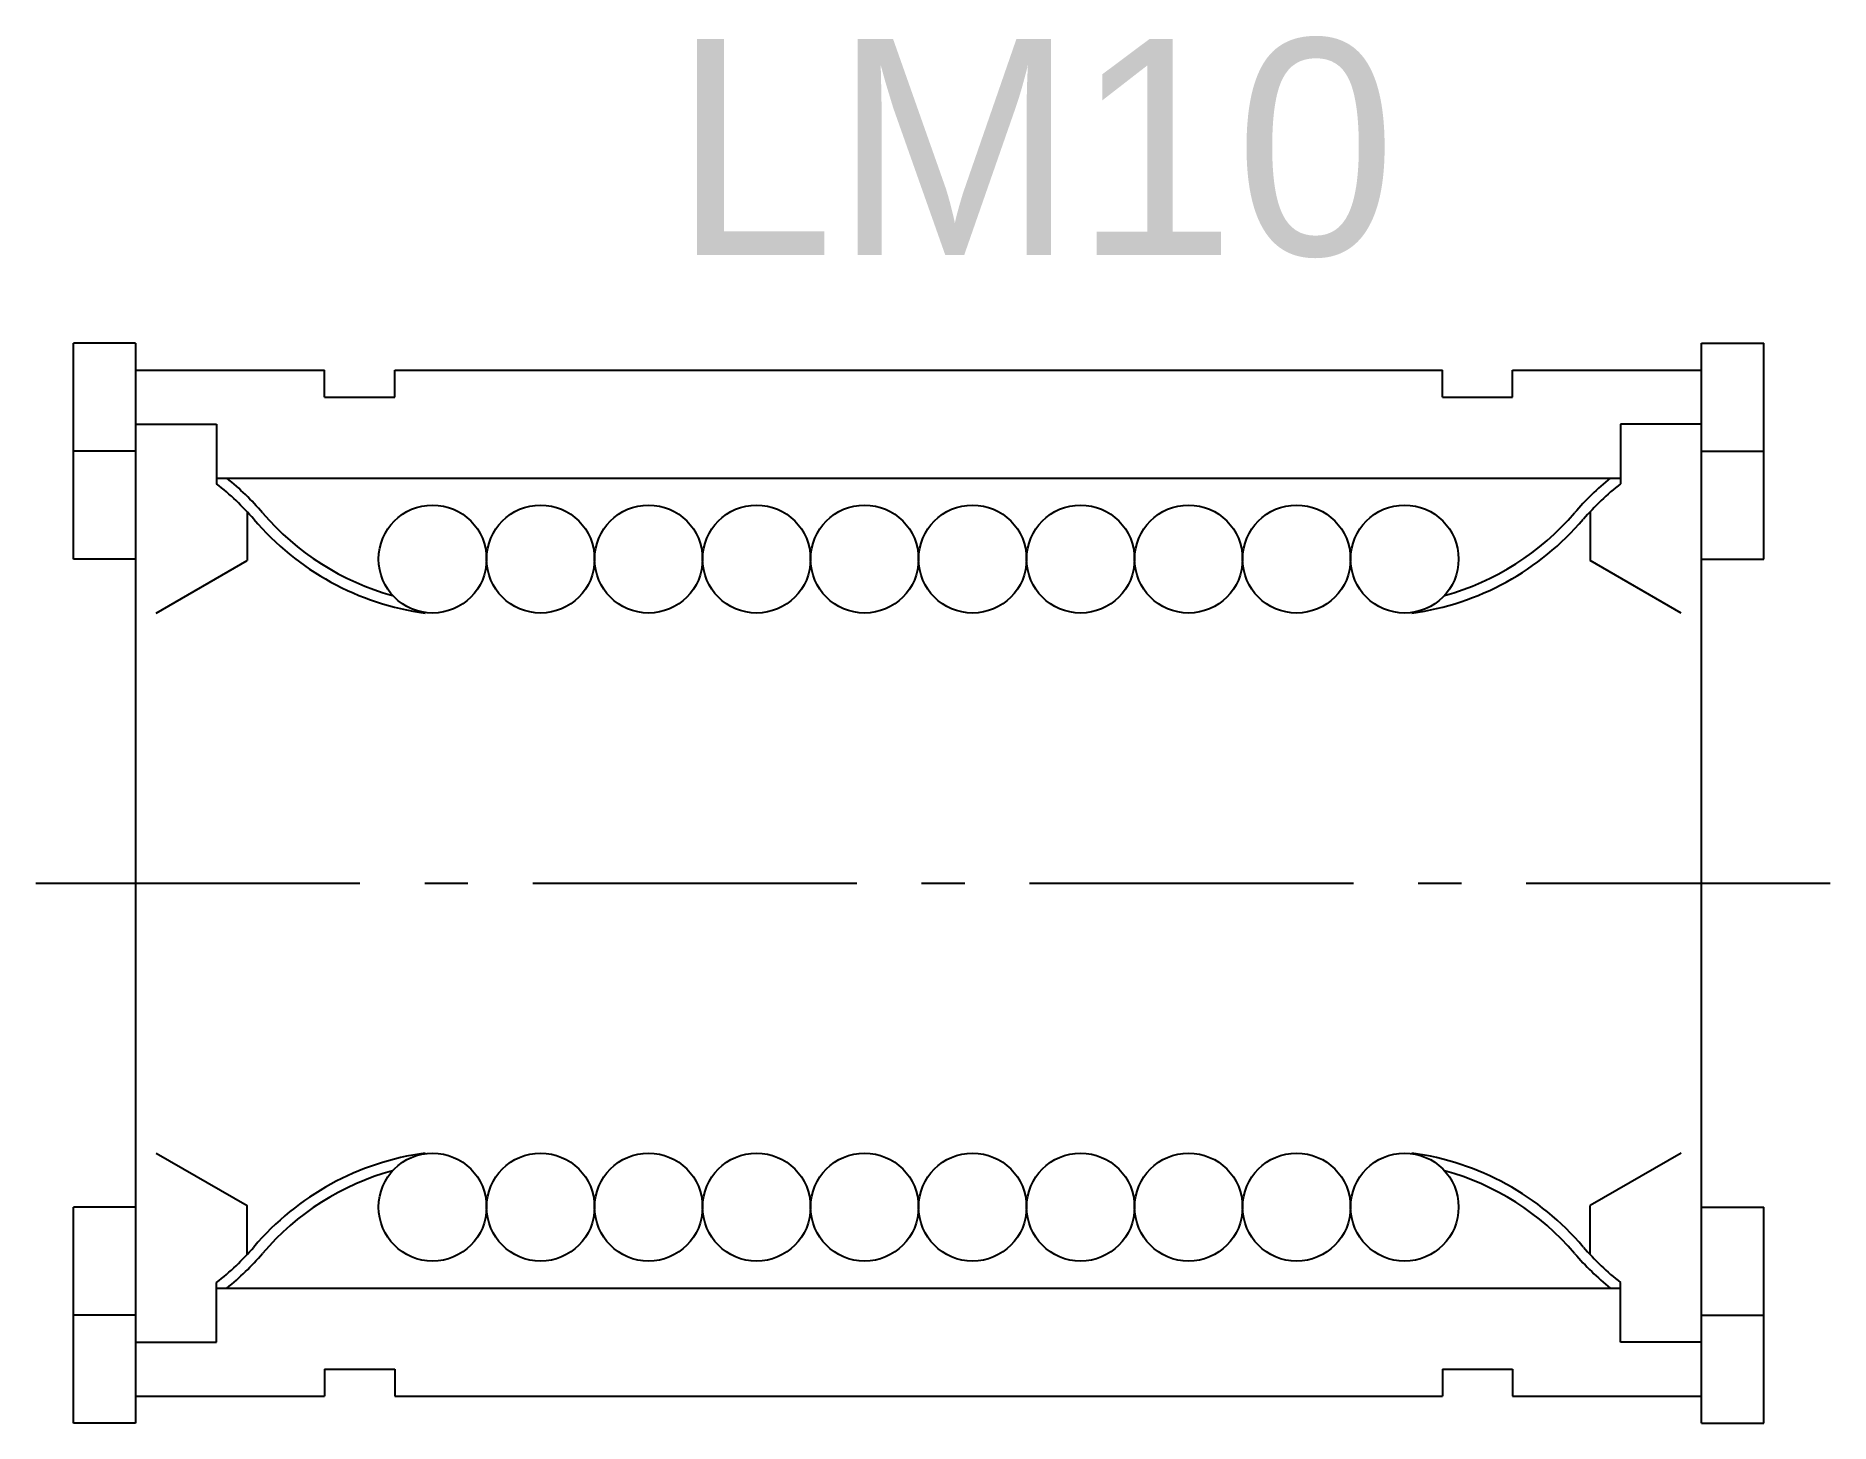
# Model space of a CAD drawing. Extents: x 111.5 to 144.7, y 82.8 to 108.4.
import ezdxf

# ---------------------------------------------------------------- set-up
doc = ezdxf.new("R2010")
doc.units = 0
doc.header["$MEASUREMENT"] = 0
doc.linetypes.add('SCENTER', pattern=[9.2, 6, -1.2, 0.8, -1.2])
for name, color, linetype in [('CON', 2, 'CONTINUOUS'), ('SCEN', 1, 'SCENTER'), ('UTI', 7, 'CONTINUOUS')]:
    doc.layers.add(name, color=color, linetype=linetype)
doc.styles.add('CHINA', font='C2', dxfattribs={"bigfont": 'CHINA'})

msp = doc.modelspace()

# ---------------------------------------------------------------- linework, layer by layer
at = {"layer": 'CON'}
for p, q in [((112.193, 98.756), (112.193, 102.756)), ((113.343, 102.756), (112.193, 102.756)), ((113.343, 102.756), (113.343, 82.756)), ((142.343, 82.756), (142.343, 102.756)), ((142.343, 102.756), (143.493, 102.756)), ((143.493, 98.756), (143.493, 102.756)), ((113.343, 102.256), (116.843, 102.256)), ((116.843, 101.756), (116.843, 102.256)), ((118.143, 102.256), (137.543, 102.256)), ((118.143, 101.756), (118.143, 102.256)), ((137.543, 101.756), (137.543, 102.256)), ((138.843, 102.256), (142.343, 102.256)), ((138.843, 101.756), (138.843, 102.256)), ((116.843, 101.756), (118.143, 101.756)), ((137.543, 101.756), (138.843, 101.756)), ((113.343, 101.256), (114.843, 101.256)), ((114.843, 101.256), (114.843, 100.152)), ((142.343, 101.256), (140.843, 101.256)), ((140.843, 101.256), (140.843, 100.152)), ((113.343, 100.756), (112.193, 100.756)), ((142.343, 100.756), (143.493, 100.756)), ((114.843, 100.256), (140.843, 100.256)), ((115.408, 99.634), (115.408, 98.728)), ((140.278, 99.634), (140.278, 98.728)), ((113.343, 98.756), (112.193, 98.756)), ((113.723, 97.756), (115.408, 98.728)), ((141.962, 97.756), (140.278, 98.728)), ((142.343, 98.756), (143.493, 98.756)), ((113.723, 87.756), (115.408, 86.783)), ((141.962, 87.756), (140.278, 86.783)), ((112.193, 82.756), (112.193, 86.756)), ((113.343, 86.756), (112.193, 86.756)), ((115.408, 85.878), (115.408, 86.783)), ((140.278, 85.878), (140.278, 86.783)), ((142.343, 86.756), (143.493, 86.756)), ((143.493, 82.756), (143.493, 86.756)), ((114.843, 84.256), (114.843, 85.359)), ((114.843, 85.256), (140.843, 85.256)), ((140.843, 84.256), (140.843, 85.359)), ((113.343, 84.756), (112.193, 84.756)), ((142.343, 84.756), (143.493, 84.756)), ((113.343, 84.256), (114.843, 84.256)), ((142.343, 84.256), (140.843, 84.256)), ((116.843, 83.756), (118.143, 83.756)), ((116.843, 83.756), (116.843, 83.256)), ((118.143, 83.756), (118.143, 83.256)), ((137.543, 83.756), (138.843, 83.756)), ((137.543, 83.756), (137.543, 83.256)), ((138.843, 83.756), (138.843, 83.256)), ((113.343, 83.256), (116.843, 83.256)), ((118.143, 83.256), (137.543, 83.256)), ((138.843, 83.256), (142.343, 83.256)), ((113.343, 82.756), (112.193, 82.756)), ((142.343, 82.756), (143.493, 82.756))]:
    msp.add_line(p, q, dxfattribs=at)
for centre in [(118.843, 98.756), (120.843, 98.756), (122.843, 98.756), (124.843, 98.756), (126.843, 98.756), (128.843, 98.756), (130.843, 98.756), (132.843, 98.756), (134.843, 98.756), (136.843, 98.756), (118.843, 86.756), (120.843, 86.756), (122.843, 86.756), (124.843, 86.756), (126.843, 86.756), (128.843, 86.756), (130.843, 86.756), (132.843, 86.756), (134.843, 86.756), (136.843, 86.756)]:
    msp.add_circle(centre, 1, dxfattribs=at)
for centre, radius, start, end in [((111.863, 96.335), 4.842, 40.7274, 52.021), ((111.863, 96.335), 5.042, 40.5533, 51.0338), ((143.823, 96.335), 5.042, 128.9662, 139.4467), ((143.823, 96.335), 4.842, 127.979, 139.2726), ((119.381, 102.753), 5.042, 220.2502, 262.3175), ((119.381, 102.753), 4.842, 220.4117, 254.7021), ((136.304, 102.753), 5.042, 277.6825, 319.7498), ((136.304, 102.753), 4.842, 285.2979, 319.5883), ((119.381, 82.759), 5.042, 97.6825, 139.7498), ((136.304, 82.759), 5.042, 40.2502, 82.3175), ((119.381, 82.759), 4.842, 105.2979, 139.5883), ((136.304, 82.759), 4.842, 40.4117, 74.7021), ((111.863, 89.176), 4.842, 307.979, 319.2726), ((111.863, 89.176), 5.042, 308.9662, 319.4467), ((143.823, 89.176), 5.042, 220.5533, 231.0338), ((143.823, 89.176), 4.842, 220.7274, 232.021)]:
    msp.add_arc(centre, radius, start, end, dxfattribs=at)
at = {"layer": 'SCEN'}
msp.add_line((111.497, 92.756), (144.723, 92.756), dxfattribs=at)

# ---------------------------------------------------------------- texts
at = {"layer": 'UTI', "style": 'CHINA'}
msp.add_text('LM10', height=4, dxfattribs=at).set_placement((123.302, 104.385))

doc.saveas('drawing.dxf')
